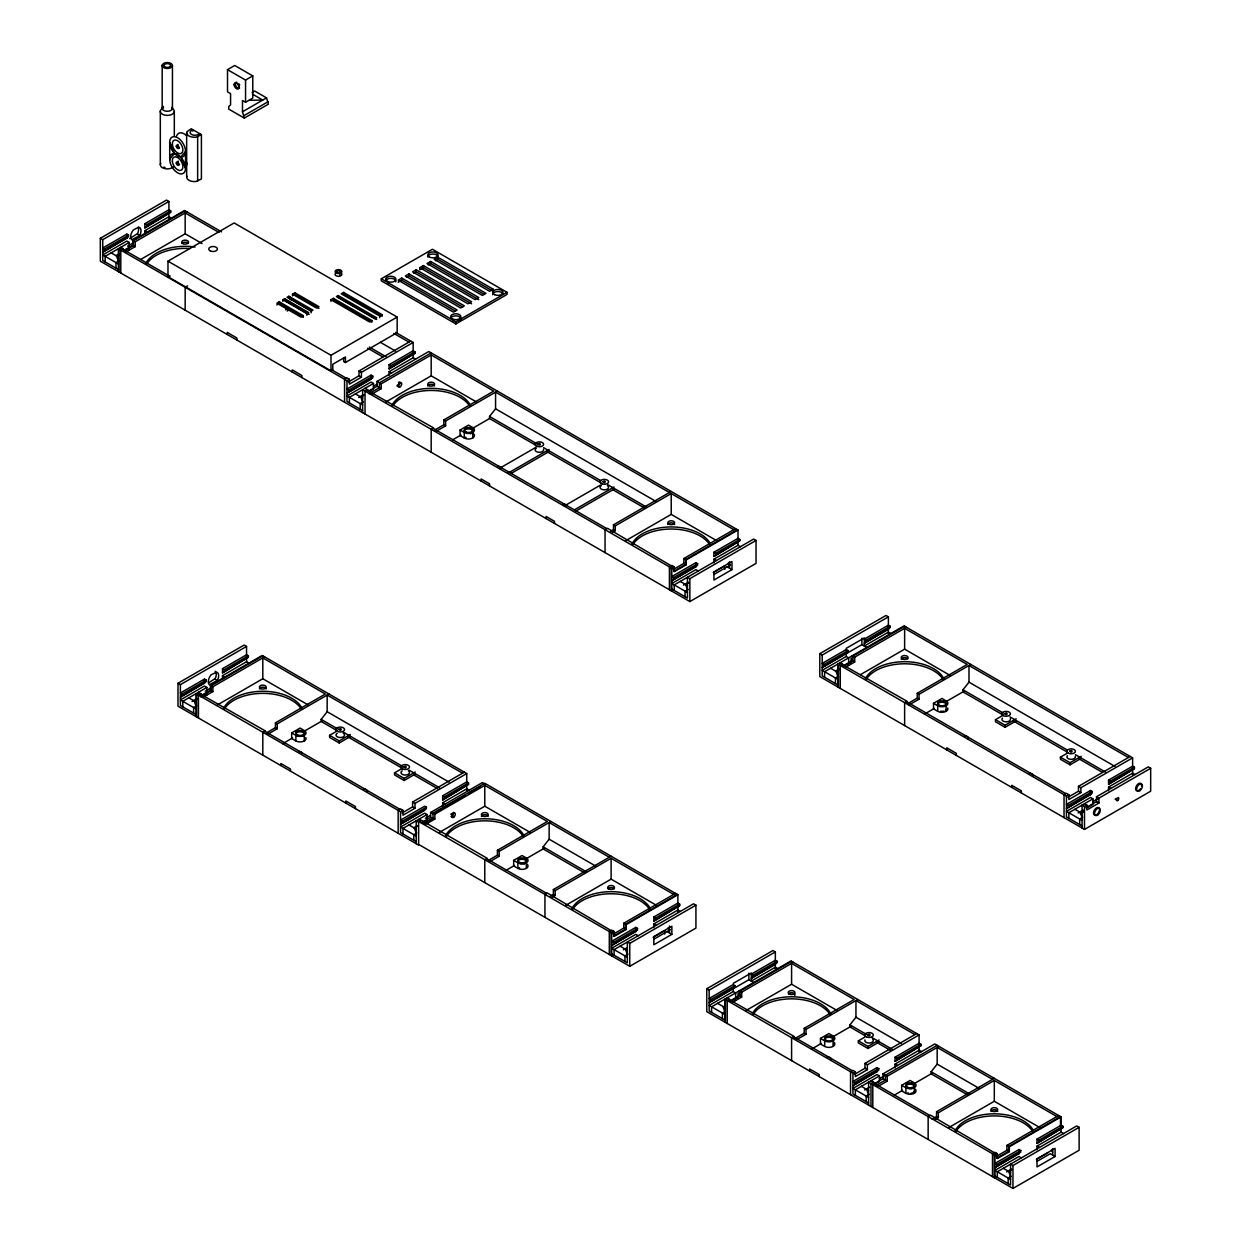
<?xml version="1.0" encoding="UTF-8"?>
<svg xmlns="http://www.w3.org/2000/svg" width="1251" height="1251" viewBox="0 0 1251 1251"><rect width="100%" height="100%" fill="white"/><g stroke="black" fill="none" stroke-linecap="round" stroke-linejoin="round"><path stroke-width="1.5" d="M185.555 168.228L185.555 151.418L180.723 157.063L185.555 168.228L187.212 163.068M129.541 238.613L137.579 233.609A7.365 4.253 -60 0 0 138.189 227.229M139.705 235.516L139.987 234.985A7.365 4.253 -60 0 0 138.892 227.15L133.341 229.934A7.365 4.253 -60 0 0 131.668 239.785L139.705 235.516L137.313 234.125M208.745 682.671L215.219 678.574A7.365 4.253 -60 0 0 215.125 671.24M217.361 680.481L217.627 679.95A7.365 4.253 -60 0 0 216.548 672.115L210.981 674.899A7.365 4.253 -60 0 0 209.324 684.75L217.361 680.481L214.953 679.09M536.804 445.825L489.548 418.538L489.548 416.458L495.568 408.811L495.568 392.142L669.41 492.519M336.378 730.256L321.163 721.452L321.163 719.372L327.168 711.725L327.168 695.056L462.526 773.212M584.905 873.042L543.137 848.913L543.137 846.833L549.142 839.202L549.142 822.517L609.3 857.248M1003.255 715.119L962.973 691.881L962.973 689.786L968.993 682.155L968.993 665.485L1128.402 757.512M865.098 1035.703L849.945 1026.946L849.945 1024.866L855.95 1017.219L855.95 1000.55L914.903 1034.593M968.039 1095.141L931.151 1073.843L931.151 1071.747L937.171 1064.116L937.171 1047.447L992.512 1079.394M128.603 236.548L102.738 252.186L126.804 238.284L128.603 235.157L126.804 234.125L102.738 248.011L104.552 249.058L128.603 235.157M144.85 227.87L170.715 212.248L170.715 210.856L168.916 209.808L144.85 223.694L144.85 227.87L170.715 212.248M372.845 377.552L346.98 393.189L371.047 379.303L372.845 376.176L371.047 375.128L346.98 389.014L348.779 390.062L372.845 376.176M389.092 368.873L414.957 353.251L414.957 351.859L413.143 350.812L389.092 364.713L389.092 368.873L414.957 353.251M206.259 681.514L180.394 697.151L204.46 683.249L206.259 680.122L204.46 679.09L180.394 692.976L182.193 694.024L206.259 680.122M222.506 672.835L248.37 657.197L248.37 655.821L246.556 654.773L222.506 668.659L222.506 672.835L248.37 657.197M426.435 808.631L400.555 824.253L424.621 810.367L426.435 807.239L424.621 806.207L400.555 820.093L402.369 821.141L426.435 807.239M442.666 799.952L468.531 784.314L468.531 782.923L466.732 781.891L442.666 795.777L442.666 799.952L468.531 784.314M697.683 565.108L671.818 580.73L695.884 566.844L697.683 563.716L695.884 562.669L671.818 576.57L673.632 577.602L697.683 563.716M713.93 556.429L739.794 540.792L739.794 539.4L737.996 538.368L713.93 552.254L713.93 556.429L739.794 540.792M848.084 650.551L824.018 664.437L822.204 663.39L846.27 649.504L848.084 650.551L848.084 651.927L822.204 667.565L861.908 644.64L866.724 647.424M846.27 653.663L848.084 651.927M890.18 627.627L864.316 643.249L888.382 629.362L890.18 626.235L888.382 625.187L864.316 639.089L866.13 640.121L890.18 626.235M637.572 929.837L611.708 945.475L635.774 931.573L637.572 928.445L635.774 927.413L611.708 941.299L613.522 942.347L637.572 928.445M653.82 921.158L679.684 905.536L679.684 904.145L677.886 903.097L653.82 916.999L653.82 921.158L679.684 905.536M735.041 985.616L710.975 999.518L709.176 998.47L733.227 984.584L735.041 985.616L735.041 987.008L709.176 1002.645L748.88 979.721L753.681 982.488M733.227 988.743L735.041 987.008M777.152 962.691L751.288 978.329L775.339 964.443L777.152 961.315L775.339 960.268L751.288 974.154L753.086 975.201L777.152 961.315M1092.311 792.946L1066.446 808.568L1090.512 794.682L1092.311 791.555L1090.512 790.507L1066.446 804.409L1068.245 805.441L1092.311 791.555M1108.558 784.252L1134.422 768.63L1134.422 767.238L1132.624 766.191L1108.558 780.092L1108.558 784.252L1134.422 768.63M878.812 1070.012L852.947 1085.649L877.014 1071.747L878.812 1068.635L877.014 1067.588L852.947 1081.474L854.746 1082.522L878.812 1068.635M895.059 1061.333L920.924 1045.711L920.924 1044.319L919.11 1043.271L895.059 1057.173L895.059 1061.333L920.924 1045.711M1020.785 1151.983L994.92 1167.605L1018.971 1153.719L1020.785 1150.592L1018.971 1149.544L994.92 1163.446L996.719 1164.478L1020.785 1150.592M1037.016 1143.305L1062.897 1127.667L1062.897 1126.275L1061.083 1125.243L1037.016 1139.129L1037.016 1143.305L1062.897 1127.667M227.51 69.649L234.719 65.474L252.765 75.889L252.765 98.125L245.556 102.285L242.475 100.518L242.475 111.777L244.289 118.094L228.761 109.134L228.761 106.491L230.575 104.896L230.575 93.637L227.51 91.87L227.51 69.649L245.556 80.064L252.765 75.889M252.108 92.465L254.641 91.01L266.541 97.875L268.355 104.208L244.289 118.094M201.411 134.639L191.215 128.759L186.868 131.777A7.725 4.457 0 0 0 196.172 137.157L201.411 134.639L201.411 178.956L196.172 181.473A7.725 4.457 0 0 1 186.868 176.094M242.475 111.777L266.541 97.875M244.289 115.452L268.355 101.566M674.226 590.456L674.226 584.905L753.634 539.056L756.042 540.448L756.042 563.372L689.864 601.575L100.33 261.209L100.33 238.284L166.508 200.082L168.916 201.474L168.916 218.518M100.33 238.284L102.738 239.676L168.916 201.474M144.85 223.694L146.664 224.742L170.715 210.856M144.85 234.359L144.85 230.653L168.916 216.751L171.324 218.143M129.213 248.011L129.213 242.459L105.147 256.346L105.147 261.912M123.802 250.45L132.825 245.227L132.825 240.38L184.554 210.496L221.552 231.857M121.394 247.667L118.986 249.058L118.986 271.983M185.164 210.856L133.419 240.724L133.419 245.587L124.287 250.857M127.555 246.197L132.512 243.319M132.825 240.38L135.233 241.756L186.962 211.888M116.093 255.595L119.361 253.703M119.783 254.156L116.578 256.002L118.376 261.209M126.21 251.826L135.233 246.619L135.233 241.756M118.986 260.865L115.983 262.601L115.983 268.152M141.191 259.16L185.164 233.781L202.068 243.538M345.432 362.509L345.432 356.957L332.797 364.244L332.797 369.811L330.999 370.843L167.978 276.737L167.978 261.162L234.14 222.959L397.161 317.082L397.161 332.641L345.432 362.509L343.634 361.476L343.634 357.77M167.978 276.737L169.776 275.689M187.556 285.869L185.164 287.261L185.164 310.185M303.321 315.69L279.254 301.804L276.846 303.195L300.912 317.082L303.321 315.69L303.321 317.363L279.254 303.477L276.846 304.869M282.867 299.724L284.681 298.676L308.731 312.578L306.933 313.61L282.867 299.724L282.867 301.382M288.887 296.252L287.073 297.285L311.139 311.186L312.953 310.139L288.887 296.252L288.887 297.91L311.343 310.874M292.499 294.157L294.908 292.781L318.958 306.667L316.55 308.059L292.499 294.157L292.499 295.83L294.908 294.438L318.958 308.34M285.619 309.841L288.793 307.996M287.198 310.999L290.373 309.169M330.999 301.382L330.999 299.724L333.407 298.332L371.907 320.553L371.907 322.226L333.407 300.005L333.407 298.332M338.208 295.549L336.41 296.596L374.909 318.817L376.707 317.785L338.208 295.549L338.208 297.222L376.707 319.443M343.634 292.421L341.226 293.813L379.725 316.05L382.134 314.658L382.134 316.315L343.634 294.094L343.634 292.421L382.134 314.658M381.305 278.785L432.439 249.262L507.03 292.327L507.03 294.423L455.896 323.931L381.305 280.865L381.305 278.785L455.896 321.851L507.03 292.327M401.759 278.097L398.146 280.177L453.488 312.125L457.1 310.045L401.759 278.097L401.759 280.177L455.427 311.155M408.968 273.922L405.355 276.002L460.712 307.965L464.309 305.869L408.968 273.922L408.968 276.002L462.635 306.995M416.192 269.763L412.58 271.842L467.921 303.79L471.533 301.71L416.192 269.763L416.192 271.842L471.533 303.79M419.804 267.667L423.401 265.587L478.758 297.535L475.145 299.63L419.804 267.667L419.804 269.763L423.401 267.667L478.758 299.63M430.625 261.428L427.013 263.508L482.37 295.455L485.967 293.375L430.625 261.428L430.625 263.508L484.293 294.485M493.191 289.2L437.85 257.253L434.238 259.332L489.579 291.295L493.191 289.2L493.191 291.295L437.85 259.332L435.442 260.724M398.146 282.257L401.759 280.177M406.559 277.394L408.968 276.002M413.784 273.234L416.192 271.842M428.217 264.899L430.625 263.508M371.907 320.553L369.498 321.945L330.999 299.724M167.978 261.162L330.999 355.284L397.161 317.082M348.482 381.899L359.006 375.816L359.006 370.953L410.735 341.085M118.376 271.623L118.376 248.714L346.98 380.679L349.389 379.303L349.389 384.151L361.414 377.208L361.414 372.345L413.143 342.477L413.143 357.63L415.551 359.146M389.092 364.713L390.891 365.745L414.957 351.859M389.092 375.363L389.092 371.656L413.143 357.77M370.171 390.922L373.439 389.014L373.439 383.463L349.389 397.349L349.389 402.916M368.029 391.454L377.051 386.246L377.051 381.383L428.796 351.515L737.996 530.033L737.996 545.186M367.434 389.718L365.026 391.11L365.026 414.034M373.439 386.246L376.754 384.338M431.188 352.907L379.46 382.775L379.46 387.638L368.936 393.705M377.051 381.383L381.258 383.807L431.188 354.987L493.754 391.11L443.824 419.929L443.824 424.793L434.801 430M358.677 397.552L363.603 394.706M364.025 395.16L360.82 397.005L362.618 402.212M372.235 393.877L381.258 388.67L381.258 383.807M363.212 401.868L360.21 403.604L360.21 409.171M385.543 402.181L431.188 375.816L476.85 402.181M443.824 419.929L445.637 420.977L497.366 391.11M436.615 431.048L445.637 425.84L445.637 420.977M473.644 433.847A5.958 3.44 0 0 1 472.112 438.288A5.958 3.44 0 0 1 464.277 437.991L460.071 435.567L460.071 430L468.5 425.137L472.706 427.576A5.958 3.44 0 0 1 472.706 432.439L472.706 437.991M452.706 439.82L460.978 435.035M472.55 428.358L489.094 418.804M499.321 468.468L535.709 447.451M507.75 473.331L549.095 449.453M511.049 473.504L549.095 451.533M484.778 882.612L484.778 859.687L487.186 858.295L421.008 820.093L418.616 821.485L418.616 845.097L177.986 706.174L177.986 683.249L244.148 645.047L246.556 646.439L246.556 661.591L248.965 663.108M177.986 683.249L180.394 684.641L246.556 646.439M222.506 668.659L224.304 669.707L248.37 655.821M222.506 679.324L222.506 675.618L246.556 661.716M206.853 692.976L206.853 687.425L182.802 701.311L182.802 706.878M201.442 695.415L210.465 690.192L210.465 685.329L262.21 655.461L466.732 773.556L466.732 790.601M199.034 692.632L196.626 694.024L196.626 716.948M262.804 655.821L211.075 685.689L211.075 690.552L201.943 695.822M200.848 696.916L200.848 693.68L198.44 695.056L198.44 717.98M205.211 691.162L210.168 688.285M210.465 685.329L212.873 686.721L264.602 656.853M192.091 701.498L197.017 698.668M197.439 699.106L194.233 700.967L196.032 706.174M203.85 696.791L212.873 691.584L212.873 686.721M196.626 705.83L193.624 707.566L193.624 713.117M217.158 705.095L262.804 678.746L308.465 705.095M564.295 505.983L600.683 484.966M574.365 509.876L614.069 486.967M576.023 511.018L614.069 489.047M610.457 531.425L613.475 529.673L613.475 524.826L671.224 491.471M613.475 524.826L615.273 525.858L671.224 493.566L733.774 529.673M266.416 732.914L275.439 727.707L275.439 722.843L325.369 694.024L262.804 657.901L262.804 678.746M275.439 722.843L277.237 723.891L328.982 694.024M612.271 532.457L615.273 530.721L615.273 525.858M268.214 733.962L277.237 728.754L277.237 723.891M305.854 737.59A5.958 3.44 0 0 1 303.086 741.452A5.958 3.44 0 0 1 295.893 740.905L291.686 738.481L291.686 732.914L300.099 728.051L304.306 730.49A5.958 3.44 0 0 1 304.306 735.353L304.306 740.905M625.563 540.76L671.224 514.396L716.87 540.76M282.663 743.688L292.578 737.949M304.165 731.272L322.351 720.764M350.311 736.573L339.209 742.985L329.576 737.433L329.576 735.353L337.504 730.772M329.576 735.353L339.209 740.905L350.311 734.493M673.319 569.44L683.859 563.372L683.859 558.509L735.588 528.641M673.632 566.5L671.224 567.891L671.224 590.8M737.386 529.673L685.657 559.557L685.657 564.404L673.632 571.363M362.618 412.642L362.618 389.718L671.818 568.235L674.226 566.844L674.226 571.707L686.252 564.764L686.252 559.901L737.996 530.033M713.93 552.254L715.728 553.302L739.794 539.4M713.93 562.903L713.93 559.197L737.996 545.311L740.404 546.703M671.818 589.065L687.456 598.103L687.456 577.258L689.864 578.65L756.042 540.448M683.531 585.093L688.441 582.247M688.863 582.7L685.657 584.561L687.456 589.768M713.273 572.567L724.751 565.937L724.751 569.314M688.066 589.424L685.048 591.16L685.048 596.711M714.04 574.428L730.443 564.952M731.976 569.627L713.93 580.042L713.93 571.91L731.976 561.496L731.976 569.627L727.159 566.844M415.269 774.088L404.167 780.499L394.55 774.948L394.55 772.852L402.478 768.286M394.55 772.852L404.167 778.419L415.269 772.008M402.071 812.978L412.595 806.895L412.595 802.032L464.324 772.164M196.032 716.588L196.032 693.68L400.555 811.758L402.963 810.367L402.963 815.23L415.004 808.287L415.004 803.423L466.732 773.556M442.666 795.777L444.48 796.824L468.531 782.923M442.666 806.426L442.666 802.72L466.732 788.834L469.141 790.225M427.029 820.093L427.029 814.542L402.963 828.428L402.963 833.979M421.618 822.517L430.641 817.31L430.641 812.446L482.37 782.579L484.778 783.97M430.641 817.31L433.049 818.701L433.049 813.15L484.778 783.282L677.886 894.762L677.886 911.807M425.371 818.263L430.344 815.402M464.762 795.527L433.049 813.838L430.641 812.446M468.093 793.603L479.774 786.863M433.049 813.15L434.848 814.182L484.778 785.362L547.344 821.485L497.413 850.305L497.413 855.168L488.39 860.375M413.909 827.677L417.193 825.769M422.103 822.939L425.387 821.047M417.599 826.223L414.394 828.084L416.208 833.291M424.026 823.221L433.049 818.013L434.848 819.045L434.848 814.182M424.026 823.909L431.548 819.577M425.825 824.253L434.848 819.045M416.802 832.947L413.8 834.683L413.8 840.234M439.132 832.556L484.778 806.207L530.44 832.556M1085.993 807.708L1096.517 801.625L1096.517 796.762L1148.262 766.894L1150.67 768.286L1150.67 791.211L1084.492 829.413L819.812 676.588L819.812 653.663L885.974 615.461L888.382 616.852L888.382 633.897M819.812 653.663L822.204 655.055L888.382 616.852M497.413 850.305L499.212 851.352L550.956 821.485M490.189 861.423L499.212 856.216L499.212 851.352M848.678 663.39L848.678 657.838L846.27 656.447L822.204 670.348L837.857 679.371M840.86 663.046L838.451 664.437L838.451 687.362M904.629 626.235L852.885 656.103L852.885 660.966L843.753 666.236M843.268 665.829L852.291 660.622L852.291 655.759L854.699 657.15L906.428 627.267M835.559 670.974L838.842 669.082M839.249 669.535L836.043 671.38L837.857 676.588M845.676 667.221L854.699 661.998L854.699 657.15M527.234 864.222A5.958 3.44 0 0 1 525.701 868.663A5.958 3.44 0 0 1 517.867 868.366L513.661 865.942L513.661 860.375L522.074 855.512L526.296 857.951A5.958 3.44 0 0 1 526.296 862.815L526.296 868.366M838.451 676.244L835.449 677.979L835.449 683.531M506.28 870.196L514.552 865.411M526.139 858.733L544.341 848.225M860.657 674.539L904.629 649.16L950.275 675.509M550.346 896.154L553.364 894.418L553.364 889.555L611.114 856.216M553.364 889.555L555.163 890.603L611.114 858.295L673.679 894.418M552.16 897.202L555.163 895.466L555.163 890.603M908.242 703.328L917.264 698.121L917.264 693.257L967.195 664.437L904.629 628.315L904.629 649.16M917.264 693.257L919.063 694.305L970.792 664.437M908.539 705.251L919.063 699.168L919.063 694.305M565.452 905.489L611.114 879.14L656.759 905.489M947.679 708.003A5.958 3.44 0 0 1 944.896 711.866A5.958 3.44 0 0 1 937.718 711.319L933.496 708.895L933.496 703.328L941.925 698.48L946.131 700.904A5.958 3.44 0 0 1 946.131 705.767L946.131 711.319M924.473 714.102L934.403 708.379M945.975 701.686L964.177 691.178M613.209 934.184L623.749 928.101L623.749 923.238L675.477 893.37M613.522 931.229L611.114 932.62L611.114 955.545M677.276 894.418L625.547 924.286L625.547 929.149L613.522 936.092M418.616 821.485L611.708 932.965L614.116 931.573L614.116 936.436L626.141 929.493L626.141 924.63L677.886 894.762M1016.187 720.889L1005.085 727.3L995.468 721.749L995.468 719.653L1003.396 715.087M653.82 916.999L655.618 918.031L679.684 904.145M653.82 927.648L653.82 923.942L677.886 910.04L680.294 911.432M995.468 719.653L1005.085 725.22L1016.187 718.809M611.708 953.809L627.345 962.832L627.345 942.003L629.753 943.379L695.931 905.177L695.931 928.101L629.753 966.304L418.616 844.409M623.42 949.822L626.688 947.93M653.163 937.312L664.641 930.681L664.641 934.059M627.955 954.153L624.937 955.889L624.937 961.44M653.929 939.157L670.333 929.681M671.865 934.356L653.82 944.771L653.82 936.655L671.865 926.225L671.865 934.356L667.049 931.573M1081.161 758.403L1070.058 764.814L1060.426 759.248L1060.426 757.168L1068.354 752.586M1060.426 757.168L1070.058 762.719L1081.161 756.323M997.313 1177.332L997.313 1171.78L1076.72 1125.931L1079.128 1127.323L1079.128 1150.248L1012.966 1188.45L706.768 1011.668L706.768 988.743L772.93 950.541L775.339 951.933L775.339 968.978M706.768 988.743L709.176 990.135L775.339 951.933M733.227 983.395L751.288 972.981L751.288 981.112L775.339 967.211L777.747 968.602M1067.947 797.278L1078.471 791.211L1078.471 786.347L1130.216 756.48M837.857 687.018L837.857 664.093L1066.446 796.074L1068.854 794.682L1068.854 799.545L1080.88 792.587L1080.88 787.723L1132.624 757.856L1132.624 774.916M735.635 998.47L735.635 992.919L733.227 991.527L709.176 1005.413L724.814 1014.452M727.816 998.126L725.408 999.518L725.408 1022.442M791.586 961.315L739.857 991.183L739.857 996.046L730.725 1001.316M730.224 1000.909L739.247 995.687L739.247 990.823L741.655 992.215L793.384 962.347M1108.558 780.092L1110.356 781.124L1134.422 767.238M732.633 1002.286L741.655 997.078L741.655 992.215M1108.558 790.741L1108.558 787.035L1132.624 773.149L1135.017 774.541M1087.995 807.239L1092.921 804.409L1092.921 798.842L1068.854 812.743L1068.854 818.295M725.408 1011.324L722.406 1013.06L722.406 1018.611M1082.084 828.021L1082.084 805.097L1084.492 806.488L1086.9 805.097L1086.9 809.96L1098.925 803.017L1098.925 798.154L1150.67 768.286M1092.921 801.625L1097.878 798.764M1078.143 812.931L1083.069 810.085M1083.491 810.539L1080.285 812.384L1082.084 817.607M1080.285 813.775L1083.491 811.93M745.924 1010.589L791.586 984.24L837.232 1010.589M1082.694 817.247L1079.676 818.983L1079.676 824.55M795.198 1038.408L804.221 1033.201L804.221 1028.338L854.152 999.518L791.586 963.395L791.586 984.24M804.221 1028.338L806.019 1029.385L857.764 999.518M796.996 1039.456L806.019 1034.249L806.019 1029.385M834.042 1042.255A5.958 3.44 0 0 1 832.509 1046.696A5.958 3.44 0 0 1 824.675 1046.399L820.468 1043.975L820.468 1038.408L828.881 1033.545L833.088 1035.984A5.958 3.44 0 0 1 833.088 1040.848L833.088 1046.399M811.43 1049.182L821.36 1043.443M832.947 1036.766L851.133 1026.258M879.093 1042.067L867.991 1048.479L858.358 1042.927L858.358 1040.848L864.707 1037.188M858.358 1040.848L867.991 1046.399L879.093 1039.988M854.449 1074.359L864.973 1068.276L864.973 1063.413L916.717 1033.545M724.814 1022.083L724.814 999.174L852.947 1073.139L855.356 1071.747L855.356 1076.611L867.381 1069.668L867.381 1064.804L919.11 1034.937L919.11 1051.982M895.059 1057.173L896.858 1058.205L920.924 1044.319M895.059 1067.822L895.059 1064.116L919.11 1050.215L921.518 1051.606M874.496 1084.32L879.406 1081.474L879.406 1075.923L855.356 1089.809L855.356 1095.376M938.969 1046.399L887.24 1076.267L887.24 1081.13L883.018 1078.706L883.018 1073.843L934.763 1043.975L1061.083 1116.908L1061.083 1132.061L1063.491 1133.578M873.401 1082.178L870.993 1083.569L870.993 1106.478M879.406 1078.706L884.379 1075.829M937.171 1045.351L885.427 1075.235L885.427 1080.082L876.404 1085.305M883.018 1078.706L872.791 1084.601L872.791 1107.526M864.644 1089.996L869.57 1087.166M878.218 1086.337L887.24 1081.13M869.195 1094.328L866.177 1096.064L866.177 1101.615M915.247 1089.136A5.958 3.44 0 0 1 913.715 1093.577A5.958 3.44 0 0 1 905.88 1093.28L901.674 1090.856L901.674 1085.305L910.087 1080.442L914.309 1082.866A5.958 3.44 0 0 1 914.309 1087.729L914.309 1093.28M894.309 1095.11L902.581 1090.34M914.153 1083.647L932.355 1073.139M932.058 1119.16L936.561 1116.564L936.561 1111.701L994.31 1078.346M936.561 1111.701L938.359 1112.733L994.31 1080.442L1056.876 1116.564M935.357 1119.332L938.359 1117.596L938.359 1112.733M948.665 1127.636L994.31 1101.271L1039.972 1127.636M996.422 1156.331L1006.946 1150.248L1006.946 1145.384L1058.674 1115.517M868.585 1105.102L868.585 1082.178L994.92 1155.111L997.313 1153.719L997.313 1158.582L1009.354 1151.639L1009.354 1146.776L1061.083 1116.908M1037.016 1139.129L1038.83 1140.177L1062.897 1126.275M1037.016 1149.778L1037.016 1146.072L1061.083 1132.186M994.92 1175.94L1010.558 1184.978L1010.558 1164.134L1012.966 1165.525L1079.128 1127.323M1006.617 1171.968L1011.543 1169.122M1011.965 1169.576L1008.744 1171.436L1010.558 1176.644M1036.36 1159.442L1047.853 1152.812M1011.152 1176.3L1008.15 1178.035L1008.15 1183.587M1037.126 1161.303L1050.261 1153.719L1055.078 1156.503L1055.078 1148.371L1037.016 1158.786L1037.016 1166.917L1055.078 1156.503M249.105 100.315L262.757 100.064L252.327 94.06M395.644 332.375L413.143 342.477M1132.624 757.856L904.02 625.891L824.612 671.724L824.612 677.291M218.972 232.451L185.164 212.936L185.164 233.781M393.83 333.407L408.936 342.133M890.79 633.522L888.382 632.13L864.316 646.032L864.316 637.901L846.27 648.315L846.27 656.447M380.413 342.336L395.519 351.062M495.568 408.811L655.915 501.401M968.993 682.155L1114.985 766.441M369.358 347.074L386.137 356.754M489.548 416.458L536.804 443.745M543.56 447.639L600.949 480.775M607.705 484.669L646.517 507.093M962.973 689.786L1003.255 713.039M1009.964 716.917L1067.009 749.849M1075.407 754.697L1105.603 772.133M293.844 305.557L298.88 308.465M303.915 311.374L308.95 314.282M367.685 348.185L382.79 356.91M546.937 451.674L600.949 482.855M612.755 489.673L644.828 508.187M1013.31 720.936L1067.009 751.945M1078.769 758.716L1102.256 772.289M308.731 314.236L284.681 300.349L284.681 298.676M144.85 230.653L147.258 232.029M389.092 371.656L391.485 373.048M713.93 559.197L716.338 560.589M1108.558 787.035L1110.966 788.427M359.006 370.953L361.414 372.345M683.859 558.509L686.252 559.901M1078.471 786.347L1080.88 787.723M1096.517 796.762L1098.925 798.154M460.071 430L464.277 432.439A5.958 3.44 0 0 0 472.706 432.439M933.496 703.328L937.718 705.767A5.958 3.44 0 0 0 946.131 705.767M129.213 242.459L126.804 241.068L102.738 254.954L118.376 263.992M373.439 383.463L371.047 382.071L346.98 395.973L362.618 404.996M698.293 571.003L695.884 569.627L671.818 583.513L687.456 592.536M1092.921 798.842L1090.512 797.45L1066.446 811.352L1082.084 820.375M132.825 245.227L135.233 246.619M359.006 375.816L361.414 377.208M377.051 386.246L381.258 388.67M443.824 424.793L445.637 425.84M683.859 563.372L686.252 564.764M852.291 660.622L854.699 661.998M917.264 698.121L919.063 699.168M1078.471 791.211L1080.88 792.587M1096.517 801.625L1098.925 803.017M127.399 249.058L129.213 250.091M613.475 529.673L615.273 530.721M846.88 664.437L848.678 665.485M120.784 247.323L123.192 248.714L120.784 250.091L120.784 273.015M349.389 379.303L346.98 377.911L344.572 379.303L344.572 402.212M365.026 388.326L369.233 390.75M674.226 566.844L671.818 565.452L669.41 566.844L669.41 589.768M840.265 662.702L842.658 664.093L840.265 665.485L840.265 688.394M1068.854 794.682L1066.446 793.29L1064.038 794.682L1064.038 817.607M1084.492 803.705L1086.9 805.097M122.598 249.058L169.933 276.393M331.28 369.53L346.371 378.255M368.638 391.11L433.597 427.92L431.188 429.312L431.188 452.236M433.002 428.264L606.844 528.641M671.224 565.796L607.454 528.297L605.046 529.673L605.046 552.598M842.064 664.437L907.038 701.248L904.629 702.64L904.629 725.564M906.428 701.592L1065.836 793.634M111.167 252.874L118.376 257.049M355.393 393.877L362.618 398.053M680.247 581.434L687.456 585.593M830.633 668.253L837.857 672.428M1074.875 809.272L1082.084 813.431M118.376 269.544L102.738 260.521L102.738 239.676M362.618 410.547L346.98 401.524L346.98 380.679M837.857 684.923L822.204 675.9L822.204 655.055M1082.084 825.941L1066.446 816.903L1066.446 796.074M695.931 905.177L693.523 903.801L614.116 949.634L614.116 955.201M919.11 1034.937L790.992 960.956L711.584 1006.805L711.584 1012.372M549.142 839.202L595.929 866.208M327.168 711.725L448.984 782.063M855.95 1017.219L901.424 1043.49M937.171 1064.116L979.095 1088.323M543.137 846.833L586.578 871.916M321.163 719.372L338.067 729.145M343.149 732.07L402.369 766.253M409.14 770.163L439.586 787.755M849.945 1024.866L866.787 1034.593M871.838 1037.517L892.041 1049.182M931.151 1071.747L969.728 1094.031M348.231 737.089L402.369 768.349M414.206 775.182L437.897 788.849M876.888 1042.505L890.368 1050.293M653.82 923.942L656.228 925.333M222.506 675.618L224.899 676.994M442.666 802.72L445.075 804.112M895.059 1064.116L897.467 1065.508M1037.016 1146.072L1039.425 1147.464M623.749 923.238L626.141 924.63M412.595 802.032L415.004 803.423M513.661 860.375L517.867 862.815A5.958 3.44 0 0 0 526.296 862.815M864.973 1063.413L867.381 1064.804M883.018 1073.843L887.24 1076.267M1006.946 1145.384L1009.354 1146.776M291.686 732.914L295.893 735.353A5.958 3.44 0 0 0 304.306 735.353M820.468 1038.408L824.675 1040.848A5.958 3.44 0 0 0 833.088 1040.848M901.674 1085.305L905.88 1087.729A5.958 3.44 0 0 0 914.309 1087.729M638.182 935.748L635.774 934.356L611.708 948.242L627.345 957.281M740.451 994.795L738.043 993.403L738.043 998.251M206.853 687.425L204.46 686.033L180.394 699.919L196.032 708.957M427.029 814.542L424.621 813.15L400.555 827.036L416.208 836.075M497.413 855.168L499.212 856.216M623.749 928.101L626.141 929.493M879.406 1075.923L877.014 1074.531L852.947 1088.433L868.585 1097.455M1021.379 1157.894L1018.971 1156.503L994.92 1170.389L1010.558 1179.427M210.465 690.192L212.873 691.584M275.439 727.707L277.237 728.754M412.595 806.895L415.004 808.287M739.247 995.687L741.655 997.078M804.221 1033.201L806.019 1034.249M864.973 1068.276L867.381 1069.668M1006.946 1150.248L1009.354 1151.639M553.364 894.418L555.163 895.466M205.055 694.024L206.853 695.056M733.837 999.518L735.635 1000.55M936.561 1116.564L938.359 1117.596M614.116 931.573L611.708 930.197L609.3 931.573L609.3 954.497M198.44 692.288L200.848 693.68M402.963 810.367L400.555 808.975L398.162 810.367L398.162 833.291M418.616 819.405L421.008 820.781L418.616 822.173L416.208 820.781L416.208 843.706M486.592 858.639L546.734 893.37M611.114 930.541L547.344 893.026L544.936 894.418L544.936 917.343M727.222 997.782L729.63 999.174L727.222 1000.55L727.222 1023.474M855.356 1071.747L852.947 1070.371L850.539 1071.747L850.539 1094.672M870.993 1080.786L875.2 1083.21M997.313 1153.719L994.92 1152.327L992.512 1153.719L992.512 1176.644M200.238 694.024L265.212 730.834L262.804 732.226L262.804 755.151M264.602 731.178L399.96 809.319M729.02 999.518L793.994 1036.328L791.586 1037.72L791.586 1060.645M793.384 1036.672L852.338 1070.715M874.605 1083.569L929.946 1115.517M994.31 1152.671L930.541 1115.173L928.148 1116.564L928.148 1139.473M620.136 946.163L627.345 950.338M188.807 697.839L196.032 702.014M408.983 824.956L416.208 829.116M717.589 1003.333L724.814 1007.508M861.36 1086.337L868.585 1090.512M1003.333 1168.309L1010.558 1172.468M196.032 714.509L180.394 705.486L180.394 684.641M416.208 841.626L400.555 832.603L400.555 811.758M724.814 1020.003L709.176 1010.98L709.176 990.135M868.585 1103.007L852.947 1093.984L852.947 1073.139M1051.466 1149.778L1052.67 1152.327M728.363 562.903L729.568 565.452M868.585 1094.672L866.787 1089.465M724.814 1011.668L723 1006.461M668.253 927.648L669.457 930.197M627.345 954.497L625.547 949.29M1110.356 781.124L1110.356 782.516M1090.512 790.507L1090.512 794.682M1084.492 806.488L1084.492 829.413M1070.058 762.719L1070.058 764.814M1068.245 805.441L1068.245 806.832M1060.488 1126.103L1060.488 1116.564L1008.744 1146.432L1008.744 1151.295L996.719 1158.238L996.719 1153.375L994.31 1154.767L994.31 1177.676M1052.67 1148.606L1052.67 1155.111M1038.83 1140.177L1038.83 1141.569M1021.332 792.946L1021.332 790.851L1011.699 785.3L1011.699 787.379M1018.971 1149.544L1018.971 1153.719M1012.966 1165.525L1012.966 1188.45M1005.085 725.22L1005.085 727.3M996.719 1164.478L996.719 1165.869M994.92 1155.111L994.92 1178.035M994.31 1080.442L994.31 1101.271M956.358 755.432L956.358 753.352L946.741 747.785L946.741 749.881M937.718 705.767L937.718 711.319M905.88 1087.729L905.88 1093.28M896.858 1058.205L896.858 1059.597M877.014 1067.588L877.014 1071.747M867.991 1046.399L867.991 1048.479M866.13 640.121L866.13 641.513M861.908 638.135L861.908 644.64M854.746 1082.522L854.746 1083.913M851.087 658.323L851.087 663.171M824.675 1040.848L824.675 1046.399M824.018 664.437L824.018 665.829M819.264 1076.611L819.264 1074.531L809.632 1068.979L809.632 1071.059M753.086 975.201L753.086 976.593M748.88 973.215L748.88 979.721M733.227 988.274L733.227 991.527M729.568 561.73L729.568 568.235M715.728 553.302L715.728 554.693M710.975 999.518L710.975 1000.909M695.884 562.669L695.884 566.844M689.864 578.65L689.864 601.575M673.632 577.602L673.632 578.994M671.818 568.235L671.818 591.16M671.224 493.566L671.224 514.396M669.457 926.021L669.457 932.965M655.618 918.031L655.618 919.422M635.774 927.413L635.774 931.573M629.753 943.379L629.753 966.304M613.522 942.347L613.522 943.739M611.708 932.965L611.708 955.889M611.114 858.295L611.114 879.14M554.521 523.434L554.521 521.339L546.093 516.475L546.093 518.571M517.867 862.815L517.867 868.366M489.548 485.92L489.548 483.84L481.119 478.977L481.119 481.056M484.778 785.362L484.778 806.207M464.277 432.439L464.277 437.991M455.896 321.851L455.896 323.931M444.48 796.824L444.48 798.216M437.85 257.253L437.85 259.332M431.188 354.987L431.188 375.816M423.401 265.587L423.401 267.667M404.167 778.419L404.167 780.499M402.369 821.141L402.369 822.517M390.891 365.745L390.891 367.137M379.725 316.05L379.725 317.707M371.047 375.128L371.047 379.303M355.44 808.631L355.44 806.551L345.823 800.984L345.823 803.079M348.779 390.062L348.779 391.454M339.209 740.905L339.209 742.985M330.999 355.284L330.999 370.843M311.139 311.186L311.139 312.844M306.933 313.61L306.933 315.283M301.866 377.552L301.866 375.472L292.234 369.921L292.234 372M295.893 735.353L295.893 740.905M294.908 292.781L294.908 294.438M290.482 771.116L290.482 769.037L280.849 763.485L280.849 765.565M279.254 301.804L279.254 303.477M245.556 80.064L245.556 102.285M236.892 340.053L236.892 337.973L227.26 332.406L227.26 334.486M224.304 669.707L224.304 671.099M204.46 679.09L204.46 683.249M199.707 135.171L199.707 133.654L198.612 134.279A4.801 2.768 0 0 1 191.559 134.451A4.801 2.768 0 0 1 191.841 130.37L192.842 129.682L192.842 131.214M197.642 136.812L197.642 181.129M186.649 132.684L186.649 177.001M182.193 694.024L182.193 695.415M174.311 111.652L174.311 136.484M172.45 65.724A5.145 2.971 0 0 1 164.428 67.976A5.145 2.971 0 0 1 165.069 62.847A5.145 2.971 0 0 1 172.45 65.724L172.45 108.509M162.177 65.302L162.177 108.086M160.316 111.073L160.316 164.553M146.664 224.742L146.664 226.134M126.804 234.125L126.804 238.284M104.552 249.058L104.552 250.45M825.597 1041.426A4.332 2.502 0 0 1 824.972 1040.879M824.612 1040.269A4.332 2.502 0 0 1 828.647 1037.298A4.332 2.502 0 0 1 833.213 1039.988M872.745 1039.331A4.253 2.455 0 0 1 869.617 1043.006A4.253 2.455 0 0 1 864.957 1039.925M827.349 1056.876A4.253 2.455 0 0 1 831.149 1058.909M753.227 1014.342A40.83 23.581 0 0 1 791.633 998.861A40.83 23.581 0 0 1 829.976 1014.405M788.443 993.888A3.409 1.97 0 0 1 792.899 992.841A3.409 1.97 0 0 1 794.729 995.421M752.351 1013.826A40.83 23.581 0 0 1 791.633 996.781A40.83 23.581 0 0 1 830.852 1013.873M914.106 1091.67A4.253 2.455 0 0 1 913.605 1092.248M912.87 1092.717A4.253 2.455 0 0 1 910.884 1093.265M908.679 1093.171A4.253 2.455 0 0 1 907.694 1092.889M909.305 1088.448A4.253 2.455 0 0 1 911.51 1088.542M906.177 1087.776A4.332 2.502 0 0 1 909.852 1084.195A4.332 2.502 0 0 1 914.184 1087.526M955.952 1131.389A40.83 23.581 0 0 1 994.357 1115.908A40.83 23.581 0 0 1 1032.7 1131.436M990.948 1111.42A3.409 1.97 0 0 1 994.326 1109.731A3.409 1.97 0 0 1 997.688 1111.451M955.076 1130.873A40.83 23.581 0 0 1 994.357 1113.812A40.83 23.581 0 0 1 1033.576 1130.92M179.518 164.616A1.876 1.079 60 0 1 177.751 162.88A1.876 1.079 60 0 1 178.361 161.191M179.518 147.806A1.876 1.079 60 0 1 177.83 146.304A1.876 1.079 60 0 1 178.064 144.444M176.672 135.859A11.228 6.49 60 0 1 186.665 135.718M173.326 166.946A7.021 4.05 0 0 1 164.162 168.463A7.021 4.05 0 0 1 160.816 163.318M171.84 108.258A7.021 4.05 0 0 1 172.685 113.966A7.021 4.05 0 0 1 162.786 114.451A7.021 4.05 0 0 1 161.942 108.743M162.724 108.29A7.021 4.05 0 0 1 163.6 107.914M165.038 167.509A5.145 2.971 0 0 1 163.912 167.087M172.059 107.148A5.145 2.971 0 0 1 170.027 110.823A5.145 2.971 0 0 1 163.428 110.244A5.145 2.971 0 0 1 163.381 106.382M519.681 867.959A4.253 2.455 0 0 1 518.852 867.537M520.228 863.722A4.253 2.455 0 0 1 524.482 863.909M518.164 862.862A4.332 2.502 0 0 1 521.839 859.265A4.332 2.502 0 0 1 526.171 862.596M453.331 812.384A2.549 1.47 -60 0 1 453.018 814.854A2.549 1.47 -60 0 1 451.064 816.512A1.704 0.985 -60 0 0 452.721 815.027A1.704 0.985 -60 0 0 452.33 813.338M446.419 836.309A40.83 23.581 0 0 1 484.825 820.828A40.83 23.581 0 0 1 523.168 836.372M481.416 816.356A3.409 1.97 0 0 1 484.794 814.651A3.409 1.97 0 0 1 488.156 816.371M445.544 835.793A40.83 23.581 0 0 1 484.825 818.748A40.83 23.581 0 0 1 524.044 835.84M572.755 909.258A40.83 23.581 0 0 1 611.16 893.761A40.83 23.581 0 0 1 649.504 909.305M607.97 888.789A3.409 1.97 0 0 1 611.129 887.585A3.409 1.97 0 0 1 614.257 888.82M571.863 908.726A40.83 23.581 0 0 1 611.16 891.682A40.83 23.581 0 0 1 650.379 908.789M298.254 736.26A4.253 2.455 0 0 1 301.507 736.151M295.768 734.118A4.332 2.502 0 0 1 300.991 731.851A4.332 2.502 0 0 1 304.196 735.135M303.68 735.713A4.332 2.502 0 0 1 302.93 736.213M297.66 736.37A4.332 2.502 0 0 1 296.815 735.932M408.264 770.851A4.253 2.455 0 0 1 408.264 774.322A4.253 2.455 0 0 1 402.243 774.322A4.253 2.455 0 0 1 402.243 770.851M363.525 788.896A4.253 2.455 0 0 1 367.387 791.555M343.29 733.336A4.253 2.455 0 0 1 343.29 736.808A4.253 2.455 0 0 1 337.27 736.808A4.253 2.455 0 0 1 337.27 733.336M298.567 751.382A4.253 2.455 0 0 1 302.367 753.415M224.445 708.848A40.83 23.581 0 0 1 262.851 693.367A40.83 23.581 0 0 1 301.194 708.91M259.426 688.894A3.409 1.97 0 0 1 262.819 687.19A3.409 1.97 0 0 1 266.182 688.91M223.569 708.332A40.83 23.581 0 0 1 262.851 691.287A40.83 23.581 0 0 1 302.07 708.379M450.876 814.338A1.704 0.985 -60 0 1 451.423 813.682M459.727 320.663A5.098 2.94 0 0 1 458.757 321.194M453.675 321.491A5.098 2.94 0 0 1 452.549 321.085M450.735 318.333A5.098 2.94 0 0 1 456.584 315.893A5.098 2.94 0 0 1 460.806 319.271M427.811 257.002A5.098 2.94 0 0 1 432.877 254.031A5.098 2.94 0 0 1 438.022 256.955M492.785 294.704A5.098 2.94 0 0 1 497.491 291.546A5.098 2.94 0 0 1 502.965 294.266M388.514 283.914A5.098 2.94 0 0 1 387.403 283.492M385.808 280.693A5.098 2.94 0 0 1 391.829 278.394A5.098 2.94 0 0 1 395.801 281.882M945.928 709.708A4.253 2.455 0 0 1 945.428 710.271M943.77 711.1A4.253 2.455 0 0 1 940.517 711.209M938.625 706.362A4.332 2.502 0 0 1 938.813 702.968A4.332 2.502 0 0 1 944.677 702.781A4.332 2.502 0 0 1 945.506 706.143M1075.25 756.261A4.253 2.455 0 0 1 1070.575 759.326A4.253 2.455 0 0 1 1067.447 755.667M1029.417 773.196A4.253 2.455 0 0 1 1033.013 776.496M1010.276 718.746A4.253 2.455 0 0 1 1005.616 721.811A4.253 2.455 0 0 1 1002.489 718.152M964.443 735.697A4.253 2.455 0 0 1 968.055 738.981M866.271 679.277A40.83 23.581 0 0 1 904.676 663.781A40.83 23.581 0 0 1 943.019 679.324M901.252 659.308A3.409 1.97 0 0 1 904.207 657.619A3.409 1.97 0 0 1 907.773 658.839M865.379 678.746A40.83 23.581 0 0 1 904.676 661.701A40.83 23.581 0 0 1 943.895 678.808M1115.736 798.701A1.704 0.985 -60 0 1 1115.126 799.217M1096.251 814.964A4.253 2.455 -60 0 1 1093.609 812.196A4.253 2.455 -60 0 1 1097.706 807.474A4.253 2.455 -60 0 1 1099.066 811.727M1098.785 812.321A4.253 2.455 -60 0 1 1096.736 814.698M1139.254 790.069A4.253 2.455 -60 0 1 1135.627 788.959A4.253 2.455 -60 0 1 1138.942 783.407A4.253 2.455 -60 0 1 1141.537 786.254M1140.521 788.646A4.253 2.455 -60 0 1 1140.13 789.178M340.897 272.968A3.409 1.97 0 0 1 340.897 275.736A3.409 1.97 0 0 1 336.081 275.736A3.409 1.97 0 0 1 336.081 272.968M340.147 274.579A1.704 0.985 0 0 1 339.725 275.032M239.566 88.133A3.409 1.97 60 0 1 235.751 85.709A3.409 1.97 60 0 1 236.924 82.191M239.285 84.052A3.409 1.97 60 0 1 239.707 84.833M239.238 85.897A10.383 5.989 60 0 1 237.94 83.645M466.091 437.584A4.253 2.455 0 0 1 465.263 437.162M466.654 433.346A4.253 2.455 0 0 1 470.892 433.534M464.574 432.471A4.332 2.502 0 0 1 468.249 428.89A4.332 2.502 0 0 1 472.581 432.22M471.314 433.299A4.332 2.502 0 0 1 470.376 433.644M607.329 485.638A4.253 2.455 0 0 1 607.329 489.11A4.253 2.455 0 0 1 601.309 489.11A4.253 2.455 0 0 1 601.309 485.638M562.606 503.684A4.253 2.455 0 0 1 566.406 505.717M543.466 449.234A4.253 2.455 0 0 1 538.258 452.236A4.253 2.455 0 0 1 536.351 448.139M497.632 466.185A4.253 2.455 0 0 1 501.432 468.202M399.757 382.008A2.549 1.47 -60 0 1 399.257 384.761A2.549 1.47 -60 0 1 397.052 386.106M392.845 405.934A40.83 23.581 0 0 1 431.235 390.453A40.83 23.581 0 0 1 469.578 405.981M427.826 385.98A3.409 1.97 0 0 1 431.22 384.276A3.409 1.97 0 0 1 434.566 385.996M391.954 405.418A40.83 23.581 0 0 1 431.235 388.373A40.83 23.581 0 0 1 470.454 405.465M632.865 544.513A40.83 23.581 0 0 1 671.271 529.032A40.83 23.581 0 0 1 709.614 544.56M667.846 524.544A3.409 1.97 0 0 1 671.24 522.855A3.409 1.97 0 0 1 674.602 524.576M631.974 543.997A40.83 23.581 0 0 1 671.271 526.937A40.83 23.581 0 0 1 710.49 544.044M285.603 306.37A4.253 2.455 0 0 1 282.585 304.634M290.811 299.083A4.253 2.455 0 0 1 290.388 299.677M290.388 297.222A4.253 2.455 0 0 1 290.811 297.801M146.805 263.883A40.83 23.581 0 0 1 189.464 248.527M182.02 243.429A3.409 1.97 0 0 1 185.179 242.225A3.409 1.97 0 0 1 188.307 243.445M145.914 263.367A40.83 23.581 0 0 1 195.078 247.026M398.459 382.274A1.704 0.985 -60 0 1 399.132 383.963A1.704 0.985 -60 0 1 397.224 385.261M338.849 729.396C341.476 732.617 342.524 726.659 338.849 729.396M403.823 766.91C406.45 770.131 407.482 764.173 403.823 766.91M537.93 444.199C540.557 447.42 541.589 441.462 537.93 444.199M602.888 481.698C605.515 484.935 606.563 478.977 602.888 481.698M867.631 1034.89C870.258 1038.111 871.306 1032.153 867.631 1034.89M1004.741 713.711C1007.368 716.932 1008.4 710.975 1004.741 713.711M1069.699 751.21C1072.326 754.431 1073.374 748.473 1069.699 751.21M164.1 65.146L164.037 65.631A3.268 1.892 0 0 0 168.885 67.179A3.268 1.892 0 0 0 169.245 63.989A3.268 1.892 0 0 0 164.1 65.146M174.499 153.466L169.714 159.049L169.714 142.411L174.499 153.466M826.442 1040.488A4.332 2.502 0 0 0 833.213 1038.596A4.332 2.502 0 0 0 827.005 1036.156A4.332 2.502 0 0 0 826.442 1040.488M866.943 1037.142A4.253 2.455 0 0 0 873.323 1035.015A4.253 2.455 0 0 0 866.943 1032.888A4.253 2.455 0 0 0 866.943 1037.142M789.506 994.123A3.409 1.97 0 0 0 794.964 992.841A3.409 1.97 0 0 0 790.304 990.745A3.409 1.97 0 0 0 789.506 994.123M907.647 1087.369A4.332 2.502 0 0 0 914.418 1085.493A4.332 2.502 0 0 0 908.21 1083.038A4.332 2.502 0 0 0 907.647 1087.369M992.231 1111.169A3.409 1.97 0 0 0 997.688 1109.872A3.409 1.97 0 0 0 993.028 1107.792A3.409 1.97 0 0 0 992.231 1111.169M210.403 250.982A4.332 2.502 0 0 0 217.377 249.371A4.332 2.502 0 0 0 211.482 246.682A4.332 2.502 0 0 0 210.403 250.982M169.714 160.097A11.228 6.49 60 0 0 182.286 173.78A11.228 6.49 60 0 0 180.816 157.141A11.228 6.49 60 0 0 169.714 160.097M169.714 143.286A11.228 6.49 60 0 0 182.286 156.969A11.228 6.49 60 0 0 180.816 140.331A11.228 6.49 60 0 0 169.714 143.286M176.313 163.209A1.876 1.079 60 0 0 178.486 165.32A1.876 1.079 60 0 0 178.049 162.474A1.876 1.079 60 0 0 176.313 163.209M172.388 161.676A7.49 4.316 60 0 0 180.988 170.324A7.49 4.316 60 0 0 179.456 159.002A7.49 4.316 60 0 0 172.388 161.676M176.313 146.398A1.876 1.079 60 0 0 178.486 148.509A1.876 1.079 60 0 0 178.049 145.663A1.876 1.079 60 0 0 176.313 146.398M172.388 144.866A7.49 4.316 60 0 0 180.988 153.513A7.49 4.316 60 0 0 179.456 142.192A7.49 4.316 60 0 0 172.388 144.866M519.634 862.455A4.332 2.502 0 0 0 526.405 860.563A4.332 2.502 0 0 0 520.197 858.123A4.332 2.502 0 0 0 519.634 862.455M453.8 817.122A2.549 1.47 -60 0 0 454.895 813.103A2.549 1.47 -60 0 0 451.814 815.464A2.549 1.47 -60 0 0 453.8 817.122M482.698 816.09A3.409 1.97 0 0 0 488.156 814.808A3.409 1.97 0 0 0 483.496 812.712A3.409 1.97 0 0 0 482.698 816.09M609.018 889.023A3.409 1.97 0 0 0 614.476 887.741A3.409 1.97 0 0 0 609.831 885.645A3.409 1.97 0 0 0 609.018 889.023M297.66 734.994A4.332 2.502 0 0 0 304.431 733.102A4.332 2.502 0 0 0 298.223 730.662A4.332 2.502 0 0 0 297.66 734.994M402.243 768.755A4.253 2.455 0 0 0 409.358 767.661A4.253 2.455 0 0 0 404.151 764.658A4.253 2.455 0 0 0 402.243 768.755M337.27 731.256A4.253 2.455 0 0 0 344.4 730.146A4.253 2.455 0 0 0 339.177 727.144A4.253 2.455 0 0 0 337.27 731.256M260.724 688.629A3.409 1.97 0 0 0 266.182 687.346A3.409 1.97 0 0 0 261.522 685.251A3.409 1.97 0 0 0 260.724 688.629M494.552 294.642A5.098 2.94 0 0 0 502.902 292.953A5.098 2.94 0 0 0 496.194 289.622A5.098 2.94 0 0 0 494.552 294.642M429.328 256.987A5.098 2.94 0 0 0 437.85 255.642A5.098 2.94 0 0 0 431.564 252.045A5.098 2.94 0 0 0 429.328 256.987M452.549 319.005A5.098 2.94 0 0 0 460.806 317.175A5.098 2.94 0 0 0 453.957 313.954A5.098 2.94 0 0 0 452.549 319.005M387.403 281.412A5.098 2.94 0 0 0 395.801 279.802A5.098 2.94 0 0 0 389.202 276.408A5.098 2.94 0 0 0 387.403 281.412M939.47 705.408A4.332 2.502 0 0 0 946.241 703.531A4.332 2.502 0 0 0 940.048 701.076A4.332 2.502 0 0 0 939.47 705.408M1068.135 753.071A4.253 2.455 0 0 0 1075.25 751.976A4.253 2.455 0 0 0 1070.043 748.958A4.253 2.455 0 0 0 1068.135 753.071M1003.161 715.556A4.253 2.455 0 0 0 1010.276 714.462A4.253 2.455 0 0 0 1005.069 711.459A4.253 2.455 0 0 0 1003.161 715.556M902.534 659.042A3.409 1.97 0 0 0 907.991 657.76A3.409 1.97 0 0 0 903.347 655.665A3.409 1.97 0 0 0 902.534 659.042M1117.847 800.39A1.704 0.985 -60 0 0 1118.457 797.731A1.704 0.985 -60 0 0 1116.424 799.452A1.704 0.985 -60 0 0 1117.847 800.39M1097.925 814.87A4.081 2.361 -60 0 0 1099.645 808.443A4.081 2.361 -60 0 0 1094.719 812.29A4.081 2.361 -60 0 0 1097.925 814.87M1139.989 790.585A4.081 2.361 -60 0 0 1141.772 784.158A4.081 2.361 -60 0 0 1136.846 787.911A4.081 2.361 -60 0 0 1139.989 790.585M336.785 273.281A3.409 1.97 0 0 0 341.883 271.576A3.409 1.97 0 0 0 336.785 269.872A3.409 1.97 0 0 0 336.785 273.281M337.317 272.296A1.704 0.985 0 0 0 340.147 271.795A1.704 0.985 0 0 0 337.989 270.638A1.704 0.985 0 0 0 337.317 272.296M234.125 84.802A3.409 1.97 60 0 0 237.893 89.04A3.409 1.97 60 0 0 237.565 84.052A3.409 1.97 60 0 0 234.125 84.802M466.044 432.064A4.332 2.502 0 0 0 472.815 430.188A4.332 2.502 0 0 0 466.607 427.748A4.332 2.502 0 0 0 466.044 432.064M602.2 483.949A4.253 2.455 0 0 0 608.58 481.823A4.253 2.455 0 0 0 602.2 479.696A4.253 2.455 0 0 0 602.2 483.949M536.351 446.044A4.253 2.455 0 0 0 543.466 444.949A4.253 2.455 0 0 0 538.258 441.947A4.253 2.455 0 0 0 536.351 446.044M400.211 386.747A2.549 1.47 -60 0 0 401.305 382.728A2.549 1.47 -60 0 0 398.225 385.089A2.549 1.47 -60 0 0 400.211 386.747M429.109 385.715A3.409 1.97 0 0 0 434.566 384.432A3.409 1.97 0 0 0 429.906 382.337A3.409 1.97 0 0 0 429.109 385.715M669.129 524.278A3.409 1.97 0 0 0 674.586 522.996A3.409 1.97 0 0 0 669.942 520.916A3.409 1.97 0 0 0 669.129 524.278M183.068 243.664A3.409 1.97 0 0 0 188.526 242.381A3.409 1.97 0 0 0 183.866 240.286A3.409 1.97 0 0 0 183.068 243.664"/></g></svg>
